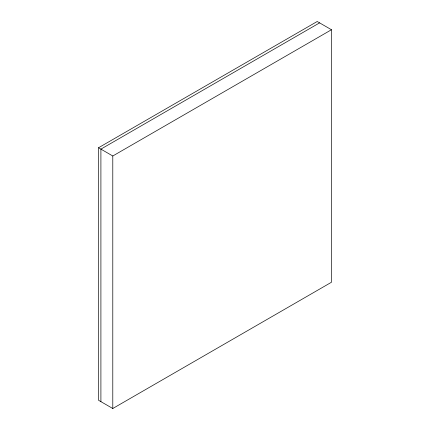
<?xml version="1.0" encoding="UTF-8"?>
<svg xmlns="http://www.w3.org/2000/svg" width="430" height="430" viewBox="0 0 430 430"><rect width="100%" height="100%" fill="white"/><g stroke="black" fill="none" stroke-linecap="round" stroke-linejoin="round"><path stroke-width="0.64" d="M98.529 147.753L317.211 21.5L331.471 29.735L331.471 282.247L112.789 408.5L98.529 400.265L98.529 147.753L112.789 155.988L331.471 29.735M319.587 22.871L100.905 149.124L100.905 401.636M112.789 155.988L112.789 408.5"/></g></svg>
